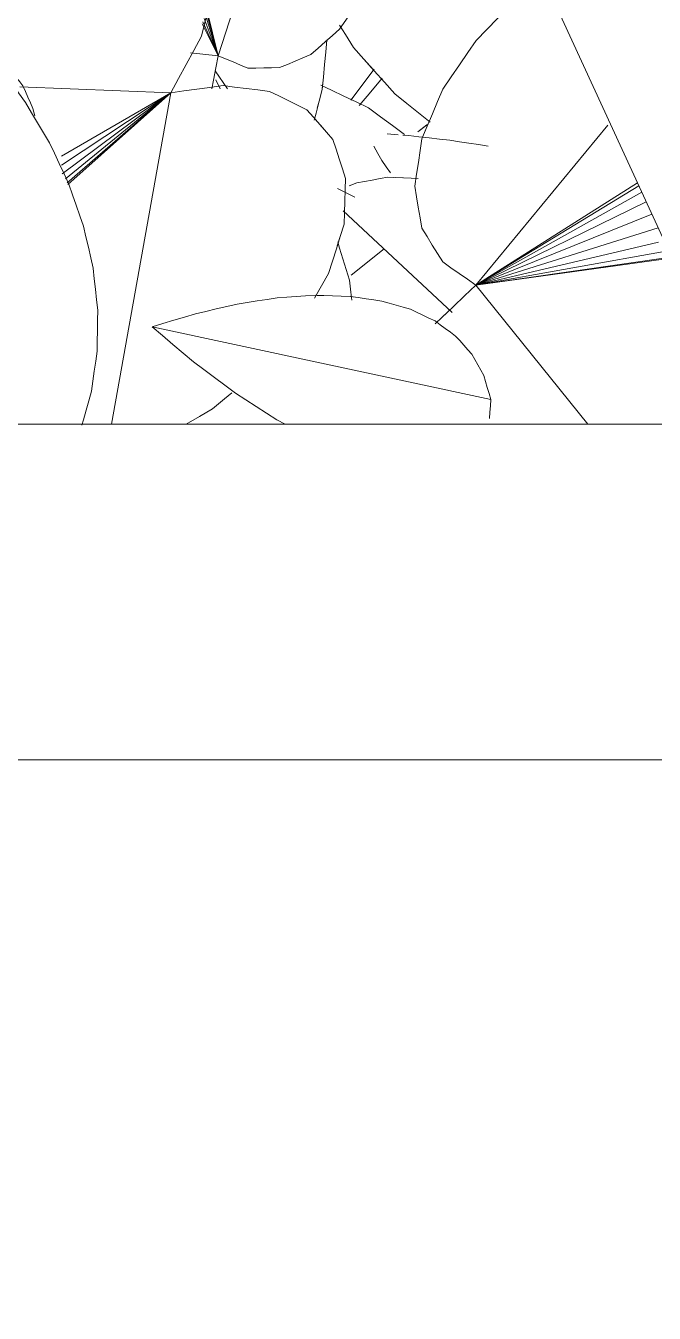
# Model space of a CAD drawing. Header units: metres. Extents: x -18.34 to -13.25, y -25.49 to -16.26.
# Drawn here: x -17.9179 to -17.8563, y -21.4554 to -21.3294 of the extents above; entities that cross this region are included whole.
import ezdxf

# ---------------------------------------------------------------- set-up
doc = ezdxf.new("R2010")
doc.units = ezdxf.units.M
for name, color, linetype, lineweight in [('Importações nas famílias', 7, 'Continuous', 5), ('Padrão de superfície', 7, 'Continuous', 5), ('Quadro estrutural', 7, 'Continuous', 5), ('Telhados', 7, 'Continuous', 5), ('Vegetação', 7, 'Continuous', 5)]:
    doc.layers.add(name, color=color, linetype=linetype, lineweight=lineweight)

# ---------------------------------------------------------------- blocks, each defined once
blk = doc.blocks.new('Planta_pergolado_12200 - plantas pergolado_skp_Component_12-V9-Pavimento 02 - Executivo')
at = {"layer": 'Importações nas famílias', "color": 9, "flags": 128}
blk.add_lwpolyline([(0.20159, 0.16099), (0.20076, 0.1613), (0.19994, 0.16161)], dxfattribs=at)
blk = doc.blocks.new('Planta_pergolado_12200 - plantas pergolado_skp_Component_16-V11-Pavimento 02 - Executivo')
blk.add_blockref('Planta_pergolado_12200 - plantas pergolado_skp_Component_12-V9-Pavimento 02 - Executivo', (0, 0))
blk = doc.blocks.new('Planta_pergolado_12200 - plantas pergolado_skp_Component_12-V2528-Pavimento 02 - Executivo')
at = {"layer": 'Importações nas famílias', "color": 9}
blk.add_line((0.15629, 0.13385), (0.155474, 0.133873), dxfattribs=at)
blk = doc.blocks.new('Planta_pergolado_12200 - plantas pergolado_skp_Component_17-V79-Pavimento 02 - Executivo')
at = {"layer": 'Importações nas famílias', "color": 9, "flags": 128}
for points in [[(0.155979, 0.128316), (0.156032, 0.127249), (0.156089, 0.126113)], [(0.156089, 0.126113), (0.155958, 0.124994), (0.155865, 0.124206)]]:
    blk.add_lwpolyline(points, dxfattribs=at)
blk = doc.blocks.new('Planta_pergolado_12200 - plantas pergolado_skp_Component_16-V2529-Pavimento 02 - Executivo')
for name in ['Planta_pergolado_12200 - plantas pergolado_skp_Component_12-V2528-Pavimento 02 - Executivo', 'Planta_pergolado_12200 - plantas pergolado_skp_Component_17-V79-Pavimento 02 - Executivo']:
    blk.add_blockref(name, (0, 0))
blk = doc.blocks.new('Planta_pergolado_12200 - plantas pergolado_skp_Component_12-V1438-Pavimento 02 - Executivo')
at = {"layer": 'Importações nas famílias', "color": 9}
for p, q in [((0.15629, 0.13385), (0.155404, 0.133875)), ((0.155869, 0.129179), (0.156581, 0.129327)), ((0.158669, 0.128992), (0.155917, 0.1283))]:
    blk.add_line(p, q, dxfattribs=at)
at = {"layer": 'Importações nas famílias', "color": 9, "flags": 128}
blk.add_lwpolyline([(0.156581, 0.129327), (0.157538, 0.12951), (0.158419, 0.129678)], dxfattribs=at)
blk = doc.blocks.new('Planta_pergolado_12200 - plantas pergolado_skp_Component_17-V2533-Pavimento 02 - Executivo')
at = {"layer": 'Importações nas famílias', "color": 9}
for p, q in [((0.142877, 0.116381), (0.144746, 0.125476)), ((0.140402, 0.119895), (0.14021, 0.121354)), ((0.140394, 0.121489), (0.140593, 0.119738)), ((0.139993, 0.120233), (0.139848, 0.121087))]:
    blk.add_line(p, q, dxfattribs=at)
at = {"layer": 'Importações nas famílias', "color": 9, "flags": 128}
for points in [[(0.155141, 0.133875), (0.155382, 0.132801), (0.155622, 0.131728), (0.155863, 0.130654)], [(0.155863, 0.130654), (0.155919, 0.129519), (0.155976, 0.128384), (0.156032, 0.127249), (0.156089, 0.126113)], [(0.156089, 0.126113), (0.155958, 0.124994), (0.155865, 0.124206)]]:
    blk.add_lwpolyline(points, dxfattribs=at)
blk = doc.blocks.new('Planta_pergolado_12200 - plantas pergolado_skp_Component_16-V2534-Pavimento 02 - Executivo')
for name in ['Planta_pergolado_12200 - plantas pergolado_skp_Component_17-V2533-Pavimento 02 - Executivo', 'Planta_pergolado_12200 - plantas pergolado_skp_Component_12-V1438-Pavimento 02 - Executivo']:
    blk.add_blockref(name, (0, 0))
blk = doc.blocks.new('Planta_pergolado_12200 - plantas pergolado_skp_-V2541-Pavimento 02 - Executivo')
for name in ['Planta_pergolado_12200 - plantas pergolado_skp_Component_16-V2534-Pavimento 02 - Executivo', 'Planta_pergolado_12200 - plantas pergolado_skp_Component_16-V2529-Pavimento 02 - Executivo']:
    blk.add_blockref(name, (0, 0))
blk = doc.blocks.new('Planta_pergolado_12200 - plantas pergolado_skp_-V2542-Pavimento 02 - Executivo')
at = {"xscale": 1.254472261797389, "yscale": 1.254472261797389, "zscale": 1.254472261797389, "rotation": 44.99999999999149}
blk.add_blockref('Planta_pergolado_12200 - plantas pergolado_skp_-V2541-Pavimento 02 - Executivo', (0.10194, -0.10235), dxfattribs=at)
blk.add_blockref('Planta_pergolado_12200 - plantas pergolado_skp_Component_16-V11-Pavimento 02 - Executivo', (-0.073, 0))
blk = doc.blocks.new('Planta_pergolado_12200 - plantas pergolado_skp_-V2576-Pavimento 02 - Executivo')
at = {"rotation": 89.9999999999999}
blk.add_blockref('Planta_pergolado_12200 - plantas pergolado_skp_-V2542-Pavimento 02 - Executivo', (0.27404, 0.01573), dxfattribs=at)
blk = doc.blocks.new('Planta_pergolado_12200 - plantas pergolado_skp_Component_12-V2593-Pavimento 02 - Executivo')
at = {"layer": 'Importações nas famílias', "color": 9}
for p, q in [((0.2023, 0.07403), (0.20286, 0.07405)), ((0.20329, 0.07406), (0.20428, 0.07409))]:
    blk.add_line(p, q, dxfattribs=at)
at = {"layer": 'Importações nas famílias', "color": 9, "flags": 128}
for points in [[(0.2045, 0.07656), (0.20404, 0.07709), (0.20359, 0.07762)], [(0.20538, 0.07535), (0.20494, 0.07596), (0.2045, 0.07656)], [(0.20074, 0.07404), (0.20136, 0.07404), (0.2023, 0.07403)]]:
    blk.add_lwpolyline(points, dxfattribs=at)
blk = doc.blocks.new('Planta_pergolado_12200 - plantas pergolado_skp_Component_16-V2594-Pavimento 02 - Executivo')
blk.add_blockref('Planta_pergolado_12200 - plantas pergolado_skp_Component_12-V2593-Pavimento 02 - Executivo', (0, 0))
blk = doc.blocks.new('Planta_pergolado_12200 - plantas pergolado_skp_Component_12-V12-Pavimento 02 - Executivo')
at = {"layer": 'Importações nas famílias', "color": 9, "flags": 128}
for points in [[(0.19497, 0.07421), (0.19586, 0.07417), (0.19674, 0.07413), (0.19763, 0.07409), (0.19852, 0.07405)], [(0.19852, 0.07405), (0.19946, 0.07405), (0.20041, 0.07404), (0.20136, 0.07404), (0.2023, 0.07403)]]:
    blk.add_lwpolyline(points, dxfattribs=at)
blk = doc.blocks.new('Planta_pergolado_12200 - plantas pergolado_skp_Component_16-V14-Pavimento 02 - Executivo')
blk.add_blockref('Planta_pergolado_12200 - plantas pergolado_skp_Component_12-V12-Pavimento 02 - Executivo', (0, 0))
blk = doc.blocks.new('Planta_pergolado_12200 - plantas pergolado_skp_Component_17-V2597-Pavimento 02 - Executivo')
at = {"layer": 'Importações nas famílias', "color": 9}
blk.add_line((0.165652, 0.048161), (0.162579, 0.048161), dxfattribs=at)
at = {"layer": 'Importações nas famílias', "color": 9, "flags": 128}
for points in [[(0.157008, 0.039437), (0.156732, 0.040489), (0.156456, 0.041541), (0.156181, 0.042593)], [(0.158692, 0.035968), (0.158323, 0.036727), (0.157885, 0.03763), (0.157446, 0.038533), (0.157008, 0.039437)]]:
    blk.add_lwpolyline(points, dxfattribs=at)
blk = doc.blocks.new('Planta_pergolado_12200 - plantas pergolado_skp_Component_16-V2598-Pavimento 02 - Executivo')
blk.add_blockref('Planta_pergolado_12200 - plantas pergolado_skp_Component_17-V2597-Pavimento 02 - Executivo', (0, 0))
blk = doc.blocks.new('Planta_pergolado_12200 - plantas pergolado_skp_-V2602-Pavimento 02 - Executivo')
blk.add_blockref('Planta_pergolado_12200 - plantas pergolado_skp_Component_16-V2598-Pavimento 02 - Executivo', (0, 0))
blk = doc.blocks.new('Planta_pergolado_12200 - plantas pergolado_skp_-V2603-Pavimento 02 - Executivo')
at = {"xscale": 1.254472261797389, "yscale": 1.254472261797389, "zscale": 1.254472261797389, "rotation": 44.99999999999149}
blk.add_blockref('Planta_pergolado_12200 - plantas pergolado_skp_-V2602-Pavimento 02 - Executivo', (0.10194, -0.10235), dxfattribs=at)
for name in ['Planta_pergolado_12200 - plantas pergolado_skp_Component_16-V2594-Pavimento 02 - Executivo', 'Planta_pergolado_12200 - plantas pergolado_skp_Component_16-V14-Pavimento 02 - Executivo']:
    blk.add_blockref(name, (0, 0))
blk = doc.blocks.new('Planta_pergolado_12200 - plantas pergolado_skp_-V2622-Pavimento 02 - Executivo')
at = {"rotation": 89.9999999999999}
blk.add_blockref('Planta_pergolado_12200 - plantas pergolado_skp_-V2603-Pavimento 02 - Executivo', (0.27404, 0.01573), dxfattribs=at)
blk = doc.blocks.new('Planta_pergolado_12200 - plantas pergolado_skp_Component_17-V2707-Pavimento 02 - Executivo')
at = {"layer": 'Importações nas famílias', "color": 9}
blk.add_line((0.1555, 0.13819), (0.1542, 0.13669), dxfattribs=at)
at = {"layer": 'Importações nas famílias', "color": 9, "flags": 128}
for points in [[(0.14557, 0.13756), (0.14558, 0.1387), (0.1456, 0.13984), (0.14562, 0.14098), (0.14564, 0.14212)], [(0.146, 0.13468), (0.1459, 0.13535), (0.14573, 0.13646), (0.14557, 0.13756)], [(0.14119, 0.12046), (0.1416, 0.1214), (0.14201, 0.12234), (0.14241, 0.12328), (0.14265, 0.12383)], [(0.14078, 0.11865), (0.14095, 0.11939), (0.14119, 0.12046)]]:
    blk.add_lwpolyline(points, dxfattribs=at)
blk = doc.blocks.new('Planta_pergolado_12200 - plantas pergolado_skp_Component_16-V2708-Pavimento 02 - Executivo')
blk.add_blockref('Planta_pergolado_12200 - plantas pergolado_skp_Component_17-V2707-Pavimento 02 - Executivo', (0, 0))
blk = doc.blocks.new('Planta_pergolado_12200 - plantas pergolado_skp_Component_12-V310-Pavimento 02 - Executivo')
at = {"layer": 'Importações nas famílias', "color": 9}
for p, q in [((0.14217, 0.12905), (0.1415, 0.1294)), ((0.13152, 0.11853), (0.14245, 0.12672))]:
    blk.add_line(p, q, dxfattribs=at)
at = {"layer": 'Importações nas famílias', "color": 9, "flags": 128}
for points in [[(0.13872, 0.13021), (0.13801, 0.13026), (0.1373, 0.13031), (0.13659, 0.13036), (0.13593, 0.13041)], [(0.1415, 0.1294), (0.1408, 0.1296), (0.14011, 0.1298), (0.13941, 0.13001), (0.13872, 0.13021)]]:
    blk.add_lwpolyline(points, dxfattribs=at)
blk = doc.blocks.new('Planta_pergolado_12200 - plantas pergolado_skp_Component_17-V2712-Pavimento 02 - Executivo')
at = {"layer": 'Importações nas famílias', "color": 9}
for p, q in [((0.15265, 0.15287), (0.15538, 0.13959)), ((0.15538, 0.13959), (0.15683, 0.14355)), ((0.15538, 0.13959), (0.15687, 0.1434)), ((0.15693, 0.14317), (0.15538, 0.13959)), ((0.15702, 0.14286), (0.15538, 0.13959)), ((0.15711, 0.14253), (0.15538, 0.13959)), ((0.15716, 0.14234), (0.15538, 0.13959)), ((0.15792, 0.13959), (0.15538, 0.13959))]:
    blk.add_line(p, q, dxfattribs=at)
at = {"layer": 'Importações nas famílias', "color": 9, "flags": 128}
for points in [[(0.14458, 0.14322), (0.14411, 0.14409), (0.14365, 0.14495), (0.14318, 0.14582), (0.14271, 0.14669)], [(0.14696, 0.14064), (0.14636, 0.14129), (0.14577, 0.14193), (0.14518, 0.14258), (0.14458, 0.14322)], [(0.14967, 0.13912), (0.14899, 0.1395), (0.14832, 0.13988), (0.14764, 0.14026), (0.14696, 0.14064)], [(0.15538, 0.13959), (0.15467, 0.13939), (0.15396, 0.13918), (0.15326, 0.13897), (0.15255, 0.13876)], [(0.15564, 0.13651), (0.15557, 0.13734), (0.15547, 0.13847), (0.15538, 0.13959)], [(0.15255, 0.13876), (0.15183, 0.13885), (0.15111, 0.13894), (0.15039, 0.13903), (0.14967, 0.13912)]]:
    blk.add_lwpolyline(points, dxfattribs=at)
blk = doc.blocks.new('Planta_pergolado_12200 - plantas pergolado_skp_Component_16-V2713-Pavimento 02 - Executivo')
for name in ['Planta_pergolado_12200 - plantas pergolado_skp_Component_17-V2712-Pavimento 02 - Executivo', 'Planta_pergolado_12200 - plantas pergolado_skp_Component_12-V310-Pavimento 02 - Executivo']:
    blk.add_blockref(name, (0, 0))
blk = doc.blocks.new('Planta_pergolado_12200 - plantas pergolado_skp_Component_12-V2722-Pavimento 02 - Executivo')
at = {"layer": 'Importações nas famílias', "color": 9}
blk.add_line((0.14217, 0.12905), (0.1415, 0.1294), dxfattribs=at)
at = {"layer": 'Importações nas famílias', "color": 9, "flags": 128}
for points in [[(0.1373, 0.13031), (0.13659, 0.13036), (0.13593, 0.13041)], [(0.13872, 0.13021), (0.13801, 0.13026), (0.13737, 0.1303)], [(0.1415, 0.1294), (0.1408, 0.1296), (0.14011, 0.1298), (0.13941, 0.13001), (0.13872, 0.13021)]]:
    blk.add_lwpolyline(points, dxfattribs=at)
blk = doc.blocks.new('Planta_pergolado_12200 - plantas pergolado_skp_Component_17-V2725-Pavimento 02 - Executivo')
at = {"layer": 'Importações nas famílias', "color": 9, "flags": 128}
for points in [[(0.14458, 0.14322), (0.14411, 0.14409), (0.14365, 0.14495), (0.14318, 0.14582), (0.14271, 0.14669)], [(0.14696, 0.14064), (0.14636, 0.14129), (0.14577, 0.14193), (0.14518, 0.14258), (0.14458, 0.14322)], [(0.14967, 0.13912), (0.14899, 0.1395), (0.14832, 0.13988), (0.14764, 0.14026), (0.14696, 0.14064)], [(0.15255, 0.13876), (0.15183, 0.13885), (0.15111, 0.13894), (0.15039, 0.13903), (0.14967, 0.13912)], [(0.15396, 0.13918), (0.15326, 0.13897), (0.15255, 0.13876)]]:
    blk.add_lwpolyline(points, dxfattribs=at)
blk = doc.blocks.new('Planta_pergolado_12200 - plantas pergolado_skp_Component_16-V2726-Pavimento 02 - Executivo')
for name in ['Planta_pergolado_12200 - plantas pergolado_skp_Component_17-V2725-Pavimento 02 - Executivo', 'Planta_pergolado_12200 - plantas pergolado_skp_Component_12-V2722-Pavimento 02 - Executivo']:
    blk.add_blockref(name, (0, 0))
blk = doc.blocks.new('Planta_pergolado_12200 - plantas pergolado_skp_Component_17-V2732-Pavimento 02 - Executivo')
at = {"layer": 'Importações nas famílias', "color": 9}
blk.add_line((0.146, 0.13468), (0.1459, 0.13535), dxfattribs=at)
at = {"layer": 'Importações nas famílias', "color": 9, "flags": 128}
for points in [[(0.14557, 0.13756), (0.14558, 0.1387), (0.1456, 0.13984), (0.14562, 0.14098), (0.14564, 0.14212)], [(0.14583, 0.1358), (0.14573, 0.13646), (0.14557, 0.13756)], [(0.14119, 0.12046), (0.1416, 0.1214), (0.14201, 0.12234), (0.14241, 0.12328), (0.14265, 0.12383)], [(0.14078, 0.11865), (0.14095, 0.11939), (0.14119, 0.12046)]]:
    blk.add_lwpolyline(points, dxfattribs=at)
blk = doc.blocks.new('Planta_pergolado_12200 - plantas pergolado_skp_Component_16-V2733-Pavimento 02 - Executivo')
blk.add_blockref('Planta_pergolado_12200 - plantas pergolado_skp_Component_17-V2732-Pavimento 02 - Executivo', (0, 0))
blk = doc.blocks.new('Planta_pergolado_12200 - plantas pergolado_skp_Component_17-V2734-Pavimento 02 - Executivo')
at = {"layer": 'Importações nas famílias', "color": 9}
for p, q in [((0.18967, 0.14612), (0.19007, 0.14549)), ((0.19007, 0.14549), (0.19043, 0.14443)), ((0.15486, 0.13661), (0.15537, 0.13739))]:
    blk.add_line(p, q, dxfattribs=at)
blk = doc.blocks.new('Planta_pergolado_12200 - plantas pergolado_skp_Component_16-V2735-Pavimento 02 - Executivo')
blk.add_blockref('Planta_pergolado_12200 - plantas pergolado_skp_Component_17-V2734-Pavimento 02 - Executivo', (0, 0))
blk = doc.blocks.new('Planta_pergolado_12200 - plantas pergolado_skp_Component_17-V1635-Pavimento 02 - Executivo')
at = {"layer": 'Importações nas famílias', "color": 9}
blk.add_line((0.15486, 0.13661), (0.15537, 0.13739), dxfattribs=at)
blk = doc.blocks.new('Planta_pergolado_12200 - plantas pergolado_skp_Component_16-V1637-Pavimento 02 - Executivo')
blk.add_blockref('Planta_pergolado_12200 - plantas pergolado_skp_Component_17-V1635-Pavimento 02 - Executivo', (0, 0))
blk = doc.blocks.new('Planta_pergolado_12200 - plantas pergolado_skp_Component_12-V351-Pavimento 02 - Executivo')
at = {"layer": 'Importações nas famílias', "color": 9}
blk.add_line((0.166262, 0.130901), (0.128638, 0.121442), dxfattribs=at)
at = {"layer": 'Importações nas famílias', "color": 9, "flags": 128}
for points in [[(0.150091, 0.133637), (0.149217, 0.133468), (0.148343, 0.133298), (0.147469, 0.133129), (0.146595, 0.132959)], [(0.153631, 0.133927), (0.152746, 0.133854), (0.151861, 0.133782), (0.150976, 0.13371), (0.150091, 0.133637)], [(0.157176, 0.133824), (0.15629, 0.13385), (0.155404, 0.133875), (0.154517, 0.133901), (0.153631, 0.133927)], [(0.160687, 0.133331), (0.159809, 0.133454), (0.158932, 0.133578), (0.158054, 0.133701), (0.157176, 0.133824)], [(0.146595, 0.132959), (0.145742, 0.132695), (0.144889, 0.13243), (0.144036, 0.132165), (0.143182, 0.1319)], [(0.164124, 0.132453), (0.163265, 0.132672), (0.162406, 0.132892), (0.161546, 0.133112), (0.160687, 0.133331)], [(0.143182, 0.1319), (0.142359, 0.131543), (0.141537, 0.131186), (0.140714, 0.130829), (0.139891, 0.130472)], [(0.165645, 0.13188), (0.164956, 0.13214), (0.164124, 0.132453)], [(0.139891, 0.130472), (0.139107, 0.130027), (0.138324, 0.129582), (0.13754, 0.129136), (0.136757, 0.128691)], [(0.136757, 0.128691), (0.136021, 0.128162), (0.135286, 0.127633), (0.134551, 0.127104), (0.133815, 0.126576)], [(0.133815, 0.126576), (0.133136, 0.125969), (0.132457, 0.125363), (0.131778, 0.124757), (0.131099, 0.12415)], [(0.131099, 0.12415), (0.130484, 0.123473), (0.129869, 0.122796), (0.129253, 0.122119), (0.128638, 0.121442)]]:
    blk.add_lwpolyline(points, dxfattribs=at)
blk = doc.blocks.new('Planta_pergolado_12200 - plantas pergolado_skp_Component_12-V2736-Pavimento 02 - Executivo')
at = {"layer": 'Importações nas famílias', "color": 9}
for p, q in [((0.154098, 0.09008), (0.134456, 0.106061)), ((0.142462, 0.093205), (0.143093, 0.092939))]:
    blk.add_line(p, q, dxfattribs=at)
at = {"layer": 'Importações nas famílias', "color": 9, "flags": 128}
for points in [[(0.136148, 0.106744), (0.135725, 0.106573), (0.135302, 0.106403), (0.134879, 0.106232), (0.134456, 0.106061)], [(0.137895, 0.107041), (0.137459, 0.106967), (0.137022, 0.106893), (0.136585, 0.106818), (0.136148, 0.106744)], [(0.139678, 0.106947), (0.139232, 0.10697), (0.138787, 0.106994), (0.138341, 0.107017), (0.137895, 0.107041)], [(0.141477, 0.106463), (0.141027, 0.106584), (0.140577, 0.106705), (0.140128, 0.106826), (0.139678, 0.106947)], [(0.143271, 0.105596), (0.142822, 0.105813), (0.142374, 0.10603), (0.141925, 0.106246), (0.141477, 0.106463)], [(0.134456, 0.106061), (0.134114, 0.105739), (0.133771, 0.105417), (0.133429, 0.105095)], [(0.145041, 0.104354), (0.144598, 0.104664), (0.144156, 0.104975), (0.143713, 0.105285), (0.143271, 0.105596)], [(0.146767, 0.102751), (0.146335, 0.103152), (0.145904, 0.103553), (0.145472, 0.103953), (0.145041, 0.104354)], [(0.14843, 0.100806), (0.148014, 0.101292), (0.147599, 0.101779), (0.147183, 0.102265), (0.146767, 0.102751)], [(0.150012, 0.098539), (0.149616, 0.099106), (0.149221, 0.099673), (0.148826, 0.100239), (0.14843, 0.100806)], [(0.151495, 0.095977), (0.151124, 0.096617), (0.150753, 0.097258), (0.150383, 0.097899), (0.150012, 0.098539)], [(0.152862, 0.093147), (0.15252, 0.093854), (0.152178, 0.094562), (0.151836, 0.095269), (0.151495, 0.095977)], [(0.154098, 0.09008), (0.153789, 0.090847), (0.15348, 0.091613), (0.153171, 0.09238), (0.152862, 0.093147)], [(0.143093, 0.092939), (0.143949, 0.092654), (0.144805, 0.092369), (0.14566, 0.092084), (0.146516, 0.091799)], [(0.146516, 0.091799), (0.147441, 0.091559), (0.148365, 0.091318), (0.149289, 0.091078), (0.150214, 0.090838)], [(0.150214, 0.090838), (0.151185, 0.090649), (0.152156, 0.090459), (0.153127, 0.09027), (0.154098, 0.09008)]]:
    blk.add_lwpolyline(points, dxfattribs=at)
blk = doc.blocks.new('Planta_pergolado_12200 - plantas pergolado_skp_Component_17-V2737-Pavimento 02 - Executivo')
at = {"layer": 'Importações nas famílias', "color": 9}
for p, q in [((0.141654, 0.110432), (0.144706, 0.125277)), ((0.141654, 0.110432), (0.139332, 0.12413)), ((0.141654, 0.110432), (0.139826, 0.124255)), ((0.140072, 0.124316), (0.141654, 0.110432)), ((0.141654, 0.110432), (0.136564, 0.123434)), ((0.141654, 0.110432), (0.137623, 0.123701)), ((0.141654, 0.110432), (0.138582, 0.123942)), ((0.141654, 0.110432), (0.134171, 0.122909)), ((0.141654, 0.110432), (0.134241, 0.122928)), ((0.141654, 0.110432), (0.134729, 0.123057)), ((0.141654, 0.110432), (0.135747, 0.122795)), ((0.141654, 0.110432), (0.128611, 0.110432))]:
    blk.add_line(p, q, dxfattribs=at)
at = {"layer": 'Importações nas famílias', "color": 9, "flags": 128}
for points in [[(0.156089, 0.126113), (0.155958, 0.124994), (0.155826, 0.123874), (0.155695, 0.122754), (0.155564, 0.121635)], [(0.155564, 0.121635), (0.155254, 0.120607), (0.154943, 0.119579), (0.154633, 0.118551), (0.154323, 0.117524)], [(0.154323, 0.117524), (0.153855, 0.116658), (0.153387, 0.115792), (0.152919, 0.114926), (0.152452, 0.11406)], [(0.152452, 0.11406), (0.151858, 0.113415), (0.151264, 0.11277), (0.15067, 0.112125), (0.150077, 0.11148)], [(0.150077, 0.11148), (0.149398, 0.1111), (0.148718, 0.11072), (0.148039, 0.11034), (0.14736, 0.10996)], [(0.141654, 0.110432), (0.14156, 0.109303), (0.141466, 0.108174), (0.141372, 0.107045), (0.141314, 0.106349)], [(0.144487, 0.109602), (0.143779, 0.10981), (0.143071, 0.110017), (0.142362, 0.110225), (0.141654, 0.110432)], [(0.14736, 0.10996), (0.146642, 0.10987), (0.145924, 0.109781), (0.145206, 0.109692), (0.144487, 0.109602)]]:
    blk.add_lwpolyline(points, dxfattribs=at)
blk = doc.blocks.new('Planta_pergolado_12200 - plantas pergolado_skp_Component_16-V2738-Pavimento 02 - Executivo')
for name in ['Planta_pergolado_12200 - plantas pergolado_skp_Component_17-V2737-Pavimento 02 - Executivo', 'Planta_pergolado_12200 - plantas pergolado_skp_Component_12-V351-Pavimento 02 - Executivo', 'Planta_pergolado_12200 - plantas pergolado_skp_Component_12-V2736-Pavimento 02 - Executivo']:
    blk.add_blockref(name, (0, 0))
blk = doc.blocks.new('Planta_pergolado_12200 - plantas pergolado_skp_Component_12-V271-Pavimento 02 - Executivo')
at = {"layer": 'Importações nas famílias', "color": 9}
for p, q in [((0.152486, 0.144338), (0.184209, 0.126916)), ((0.186452, 0.129541), (0.186009, 0.130285))]:
    blk.add_line(p, q, dxfattribs=at)
at = {"layer": 'Importações nas famílias', "color": 9, "flags": 128}
for points in [[(0.155929, 0.1448), (0.155068, 0.144684), (0.154207, 0.144569), (0.153347, 0.144453), (0.152486, 0.144338)], [(0.159582, 0.144799), (0.158669, 0.144799), (0.157755, 0.144799), (0.156842, 0.144799), (0.155929, 0.1448)], [(0.16336, 0.144334), (0.162416, 0.14445), (0.161471, 0.144566), (0.160527, 0.144682), (0.159582, 0.144799)], [(0.167175, 0.143418), (0.166221, 0.143647), (0.165267, 0.143876), (0.164314, 0.144105), (0.16336, 0.144334)], [(0.170936, 0.14207), (0.169995, 0.142407), (0.169055, 0.142744), (0.168115, 0.143081), (0.167175, 0.143418)], [(0.174555, 0.140324), (0.17365, 0.140761), (0.172745, 0.141197), (0.17184, 0.141634), (0.170936, 0.14207)], [(0.177948, 0.138219), (0.1771, 0.138746), (0.176251, 0.139272), (0.175403, 0.139798), (0.174555, 0.140324)], [(0.181035, 0.135806), (0.180263, 0.136409), (0.179491, 0.137013), (0.178719, 0.137616), (0.177948, 0.138219)], [(0.183743, 0.13314), (0.183066, 0.133807), (0.182389, 0.134473), (0.181712, 0.13514), (0.181035, 0.135806)], [(0.186009, 0.130285), (0.185442, 0.130999), (0.184876, 0.131713), (0.184309, 0.132427), (0.183743, 0.13314)]]:
    blk.add_lwpolyline(points, dxfattribs=at)
blk = doc.blocks.new('Planta_pergolado_12200 - plantas pergolado_skp_Component_16-V2745-Pavimento 02 - Executivo')
blk.add_blockref('Planta_pergolado_12200 - plantas pergolado_skp_Component_12-V271-Pavimento 02 - Executivo', (0, 0))
blk = doc.blocks.new('Planta_pergolado_12200 - plantas pergolado_skp_Component_12-V2746-Pavimento 02 - Executivo')
at = {"layer": 'Importações nas famílias', "color": 9}
blk.add_line((0.13754, 0.129136), (0.13695, 0.128801), dxfattribs=at)
at = {"layer": 'Importações nas famílias', "color": 9, "flags": 128}
for points in [[(0.157176, 0.133824), (0.15629, 0.13385), (0.155404, 0.133875)], [(0.158932, 0.133578), (0.158054, 0.133701), (0.157176, 0.133824)], [(0.160687, 0.133331), (0.159809, 0.133454), (0.159156, 0.133546)], [(0.163025, 0.132734), (0.162406, 0.132892), (0.161546, 0.133112), (0.160687, 0.133331)]]:
    blk.add_lwpolyline(points, dxfattribs=at)
blk = doc.blocks.new('Planta_pergolado_12200 - plantas pergolado_skp_Component_12-V2747-Pavimento 02 - Executivo')
at = {"layer": 'Importações nas famílias', "color": 9}
blk.add_line((0.141477, 0.106463), (0.141027, 0.106584), dxfattribs=at)
at = {"layer": 'Importações nas famílias', "color": 9, "flags": 128}
for points in [[(0.143271, 0.105596), (0.142822, 0.105813), (0.142374, 0.10603), (0.141925, 0.106246), (0.141477, 0.106463)], [(0.145041, 0.104354), (0.144598, 0.104664), (0.144156, 0.104975), (0.143713, 0.105285), (0.143271, 0.105596)], [(0.146767, 0.102751), (0.146335, 0.103152), (0.145904, 0.103553), (0.145472, 0.103953), (0.145041, 0.104354)], [(0.148326, 0.100928), (0.148014, 0.101292), (0.147599, 0.101779), (0.147183, 0.102265), (0.146767, 0.102751)]]:
    blk.add_lwpolyline(points, dxfattribs=at)
blk = doc.blocks.new('Planta_pergolado_12200 - plantas pergolado_skp_Component_17-V2748-Pavimento 02 - Executivo')
at = {"layer": 'Importações nas famílias', "color": 9, "flags": 128}
for points in [[(0.156089, 0.126113), (0.155958, 0.124994), (0.155826, 0.123874), (0.155695, 0.122754), (0.155564, 0.121635)], [(0.155564, 0.121635), (0.155254, 0.120607), (0.154943, 0.119579), (0.154633, 0.118551), (0.154323, 0.117524)], [(0.154323, 0.117524), (0.153855, 0.116658), (0.153387, 0.115792), (0.152919, 0.114926), (0.152452, 0.11406)], [(0.152452, 0.11406), (0.151858, 0.113415), (0.151264, 0.11277), (0.15067, 0.112125)], [(0.14141, 0.107506), (0.141372, 0.107045), (0.141314, 0.106349)]]:
    blk.add_lwpolyline(points, dxfattribs=at)
blk = doc.blocks.new('Planta_pergolado_12200 - plantas pergolado_skp_Component_16-V2749-Pavimento 02 - Executivo')
for name in ['Planta_pergolado_12200 - plantas pergolado_skp_Component_17-V2748-Pavimento 02 - Executivo', 'Planta_pergolado_12200 - plantas pergolado_skp_Component_12-V2746-Pavimento 02 - Executivo', 'Planta_pergolado_12200 - plantas pergolado_skp_Component_12-V2747-Pavimento 02 - Executivo']:
    blk.add_blockref(name, (0, 0))
blk = doc.blocks.new('Planta_pergolado_12200 - plantas pergolado_skp_Component_12-V2751-Pavimento 02 - Executivo')
at = {"layer": 'Importações nas famílias', "color": 9}
for p, q in [((0.176146, 0.093298), (0.154853, 0.077794)), ((0.171461, 0.093065), (0.171981, 0.093294))]:
    blk.add_line(p, q, dxfattribs=at)
at = {"layer": 'Importações nas famílias', "color": 9, "flags": 128}
for points in [[(0.17265, 0.09314), (0.171803, 0.093021), (0.170956, 0.092902), (0.17011, 0.092784), (0.169263, 0.092665)], [(0.171981, 0.093294), (0.172421, 0.09341), (0.172861, 0.093527), (0.173301, 0.093643), (0.173741, 0.093759)], [(0.176146, 0.093298), (0.175272, 0.093258), (0.174398, 0.093219), (0.173524, 0.093179), (0.17265, 0.09314)], [(0.173741, 0.093759), (0.174091, 0.093759), (0.174441, 0.093759), (0.174791, 0.093759), (0.175141, 0.09376)], [(0.175141, 0.09376), (0.175392, 0.093644), (0.175644, 0.093529)], [(0.169263, 0.092665), (0.168453, 0.092468), (0.167643, 0.092272), (0.166833, 0.092075), (0.166023, 0.091878)], [(0.166023, 0.091878), (0.165259, 0.091606), (0.164495, 0.091333), (0.16373, 0.091061), (0.162966, 0.090788)], [(0.162966, 0.090788), (0.162256, 0.090443), (0.161546, 0.090098), (0.160837, 0.089752), (0.160127, 0.089407)], [(0.160127, 0.089407), (0.159479, 0.088993), (0.158831, 0.088579), (0.158184, 0.088165), (0.157536, 0.08775)], [(0.157536, 0.08775), (0.156957, 0.087272), (0.156379, 0.086793), (0.155801, 0.086315), (0.155222, 0.085836)], [(0.155222, 0.085836), (0.15472, 0.085299), (0.154217, 0.084761), (0.153715, 0.084224), (0.153212, 0.083686)], [(0.153212, 0.083686), (0.152791, 0.083096), (0.15237, 0.082505), (0.151948, 0.081915), (0.151709, 0.081578)]]:
    blk.add_lwpolyline(points, dxfattribs=at)
blk = doc.blocks.new('Planta_pergolado_12200 - plantas pergolado_skp_Component_17-V2752-Pavimento 02 - Executivo')
at = {"layer": 'Importações nas famílias', "color": 9}
for p, q in [((0.166568, 0.101861), (0.150416, 0.083313)), ((0.166057, 0.091799), (0.166568, 0.101861)), ((0.166183, 0.091836), (0.166568, 0.101861)), ((0.166487, 0.091927), (0.166568, 0.101861)), ((0.166568, 0.101861), (0.173818, 0.093535)), ((0.167959, 0.092727), (0.166568, 0.101861)), ((0.167447, 0.092316), (0.166568, 0.101861)), ((0.166928, 0.091972), (0.166568, 0.101861))]:
    blk.add_line(p, q, dxfattribs=at)
at = {"layer": 'Importações nas famílias', "color": 9, "flags": 128}
for points in [[(0.168383, 0.10619), (0.169016, 0.107018), (0.169648, 0.107846), (0.170281, 0.108675), (0.170914, 0.109503)], [(0.153681, 0.107895), (0.154381, 0.108161), (0.155082, 0.108427), (0.155783, 0.108692), (0.156483, 0.108958)], [(0.156483, 0.108958), (0.157203, 0.108928), (0.157923, 0.108899), (0.158644, 0.108869), (0.159364, 0.108839)], [(0.159364, 0.108839), (0.160055, 0.108516), (0.160745, 0.108192), (0.161436, 0.107869), (0.162127, 0.107545)], [(0.151148, 0.105721), (0.151782, 0.106265), (0.152415, 0.106808), (0.153048, 0.107351), (0.153681, 0.107895)], [(0.162127, 0.107545), (0.162741, 0.10695), (0.163355, 0.106355), (0.16397, 0.10576), (0.164584, 0.105165)], [(0.149058, 0.102586), (0.149581, 0.10337), (0.150103, 0.104154), (0.150626, 0.104938), (0.151148, 0.105721)], [(0.166568, 0.101861), (0.167021, 0.102943), (0.167475, 0.104025), (0.167929, 0.105108), (0.168383, 0.10619)], [(0.164584, 0.105165), (0.16508, 0.104339), (0.165576, 0.103513), (0.166072, 0.102687), (0.166568, 0.101861)], [(0.148305, 0.100644), (0.148682, 0.101615), (0.149058, 0.102586)], [(0.146659, 0.089782), (0.146677, 0.09092), (0.146689, 0.091616)], [(0.146995, 0.087567), (0.146827, 0.088674), (0.146659, 0.089782)]]:
    blk.add_lwpolyline(points, dxfattribs=at)
blk = doc.blocks.new('Planta_pergolado_12200 - plantas pergolado_skp_Component_16-V2753-Pavimento 02 - Executivo')
for name in ['Planta_pergolado_12200 - plantas pergolado_skp_Component_17-V2752-Pavimento 02 - Executivo', 'Planta_pergolado_12200 - plantas pergolado_skp_Component_12-V2751-Pavimento 02 - Executivo']:
    blk.add_blockref(name, (0, 0))
blk = doc.blocks.new('Planta_pergolado_12200 - plantas pergolado_skp_-V2762-Pavimento 02 - Executivo')
for name in ['Planta_pergolado_12200 - plantas pergolado_skp_Component_16-V2738-Pavimento 02 - Executivo', 'Planta_pergolado_12200 - plantas pergolado_skp_Component_16-V2749-Pavimento 02 - Executivo', 'Planta_pergolado_12200 - plantas pergolado_skp_Component_16-V2745-Pavimento 02 - Executivo', 'Planta_pergolado_12200 - plantas pergolado_skp_Component_16-V2753-Pavimento 02 - Executivo']:
    blk.add_blockref(name, (0, 0))
blk = doc.blocks.new('Planta_pergolado_12200 - plantas pergolado_skp_-V2763-Pavimento 02 - Executivo')
at = {"xscale": 1.254472261797389, "yscale": 1.254472261797389, "zscale": 1.254472261797389, "rotation": 44.99999999999149}
blk.add_blockref('Planta_pergolado_12200 - plantas pergolado_skp_-V2762-Pavimento 02 - Executivo', (0.10194, -0.10235), dxfattribs=at)
for name in ['Planta_pergolado_12200 - plantas pergolado_skp_Component_16-V2713-Pavimento 02 - Executivo', 'Planta_pergolado_12200 - plantas pergolado_skp_Component_16-V2726-Pavimento 02 - Executivo', 'Planta_pergolado_12200 - plantas pergolado_skp_Component_16-V2735-Pavimento 02 - Executivo', 'Planta_pergolado_12200 - plantas pergolado_skp_Component_16-V2708-Pavimento 02 - Executivo', 'Planta_pergolado_12200 - plantas pergolado_skp_Component_16-V2733-Pavimento 02 - Executivo', 'Planta_pergolado_12200 - plantas pergolado_skp_Component_16-V1637-Pavimento 02 - Executivo']:
    blk.add_blockref(name, (0, 0))
blk = doc.blocks.new('Planta_pergolado_12200 - plantas pergolado_skp_Component_17-V2821-Pavimento 02 - Executivo')
at = {"layer": 'Importações nas famílias', "color": 9, "flags": 128}
blk.add_lwpolyline([(0.14557, 0.13761), (0.14558, 0.1387), (0.1456, 0.13984), (0.14562, 0.14098), (0.14564, 0.14212)], dxfattribs=at)
blk = doc.blocks.new('Planta_pergolado_12200 - plantas pergolado_skp_Component_16-V2822-Pavimento 02 - Executivo')
blk.add_blockref('Planta_pergolado_12200 - plantas pergolado_skp_Component_17-V2821-Pavimento 02 - Executivo', (0, 0))
blk = doc.blocks.new('Planta_pergolado_12200 - plantas pergolado_skp_Component_12-V1824-Pavimento 02 - Executivo')
at = {"layer": 'Importações nas famílias', "color": 9}
for p, q in [((0.13872, 0.13021), (0.13816, 0.13025)), ((0.14217, 0.12905), (0.1415, 0.1294))]:
    blk.add_line(p, q, dxfattribs=at)
at = {"layer": 'Importações nas famílias', "color": 9, "flags": 128}
blk.add_lwpolyline([(0.1415, 0.1294), (0.1408, 0.1296), (0.14011, 0.1298), (0.13941, 0.13001), (0.13872, 0.13021)], dxfattribs=at)
blk = doc.blocks.new('Planta_pergolado_12200 - plantas pergolado_skp_Component_17-V2824-Pavimento 02 - Executivo')
at = {"layer": 'Importações nas famílias', "color": 9}
blk.add_line((0.14174, 0.16235), (0.14189, 0.16304), dxfattribs=at)
at = {"layer": 'Importações nas famílias', "color": 9, "flags": 128}
for points in [[(0.14117, 0.15982), (0.14141, 0.16089), (0.14165, 0.16196)], [(0.14095, 0.15528), (0.141, 0.15641), (0.14106, 0.15755), (0.14111, 0.15868), (0.14117, 0.15982)], [(0.14147, 0.1508), (0.14134, 0.15192), (0.14121, 0.15304), (0.14108, 0.15416), (0.14095, 0.15528)], [(0.14209, 0.14874), (0.14178, 0.14977), (0.14147, 0.1508)], [(0.14271, 0.14669), (0.1424, 0.14771), (0.14217, 0.14847)], [(0.14458, 0.14322), (0.14411, 0.14409), (0.14365, 0.14495), (0.14318, 0.14582), (0.14271, 0.14669)], [(0.14577, 0.14193), (0.14518, 0.14258), (0.14458, 0.14322)]]:
    blk.add_lwpolyline(points, dxfattribs=at)
blk = doc.blocks.new('Planta_pergolado_12200 - plantas pergolado_skp_Component_16-V2825-Pavimento 02 - Executivo')
for name in ['Planta_pergolado_12200 - plantas pergolado_skp_Component_17-V2824-Pavimento 02 - Executivo', 'Planta_pergolado_12200 - plantas pergolado_skp_Component_12-V1824-Pavimento 02 - Executivo']:
    blk.add_blockref(name, (0, 0))
blk = doc.blocks.new('Planta_pergolado_12200 - plantas pergolado_skp_Component_12-V463-Pavimento 02 - Executivo')
at = {"layer": 'Importações nas famílias', "color": 9}
blk.add_line((0.13023, 0.16222), (0.13006, 0.1617), dxfattribs=at)
blk = doc.blocks.new('Planta_pergolado_12200 - plantas pergolado_skp_Component_16-V2828-Pavimento 02 - Executivo')
for name in ['Planta_pergolado_12200 - plantas pergolado_skp_Component_17-V2824-Pavimento 02 - Executivo', 'Planta_pergolado_12200 - plantas pergolado_skp_Component_12-V463-Pavimento 02 - Executivo', 'Planta_pergolado_12200 - plantas pergolado_skp_Component_12-V1824-Pavimento 02 - Executivo']:
    blk.add_blockref(name, (0, 0))
blk = doc.blocks.new('Planta_pergolado_12200 - plantas pergolado_skp_Component_12-V2830-Pavimento 02 - Executivo')
at = {"layer": 'Importações nas famílias', "color": 9}
blk.add_line((0.141477, 0.106463), (0.141027, 0.106584), dxfattribs=at)
at = {"layer": 'Importações nas famílias', "color": 9, "flags": 128}
for points in [[(0.143271, 0.105596), (0.142822, 0.105813), (0.142374, 0.10603), (0.141925, 0.106246), (0.141477, 0.106463)], [(0.145041, 0.104354), (0.144598, 0.104664), (0.144156, 0.104975), (0.143713, 0.105285), (0.143271, 0.105596)], [(0.146734, 0.102782), (0.146335, 0.103152), (0.145904, 0.103553), (0.145472, 0.103953), (0.145041, 0.104354)]]:
    blk.add_lwpolyline(points, dxfattribs=at)
blk = doc.blocks.new('Planta_pergolado_12200 - plantas pergolado_skp_Component_17-V2831-Pavimento 02 - Executivo')
at = {"layer": 'Importações nas famílias', "color": 9, "flags": 128}
for points in [[(0.156089, 0.126113), (0.155958, 0.124994), (0.155826, 0.123874), (0.155695, 0.122754), (0.155564, 0.121635)], [(0.155564, 0.121635), (0.155254, 0.120607), (0.154943, 0.119579), (0.154633, 0.118551), (0.154323, 0.117524)], [(0.154323, 0.117524), (0.153855, 0.116658), (0.153387, 0.115792), (0.152919, 0.114926), (0.152504, 0.114157)], [(0.152452, 0.11406), (0.151858, 0.113415), (0.151264, 0.11277), (0.15067, 0.112125)], [(0.14141, 0.107506), (0.141372, 0.107045), (0.141314, 0.106349)]]:
    blk.add_lwpolyline(points, dxfattribs=at)
blk = doc.blocks.new('Planta_pergolado_12200 - plantas pergolado_skp_Component_16-V2832-Pavimento 02 - Executivo')
for name in ['Planta_pergolado_12200 - plantas pergolado_skp_Component_17-V2831-Pavimento 02 - Executivo', 'Planta_pergolado_12200 - plantas pergolado_skp_Component_12-V2830-Pavimento 02 - Executivo']:
    blk.add_blockref(name, (0, 0))
blk = doc.blocks.new('Planta_pergolado_12200 - plantas pergolado_skp_Component_17-V2838-Pavimento 02 - Executivo')
at = {"layer": 'Importações nas famílias', "color": 9, "flags": 128}
for points in [[(0.156089, 0.126113), (0.155958, 0.124994), (0.155826, 0.123874), (0.155695, 0.122754), (0.155564, 0.121635)], [(0.155564, 0.121635), (0.155254, 0.120607), (0.154943, 0.119579), (0.154633, 0.118551), (0.154323, 0.117524)], [(0.154323, 0.117524), (0.153855, 0.116658), (0.153387, 0.115792), (0.152919, 0.114926), (0.152504, 0.114157)], [(0.14141, 0.107506), (0.141372, 0.107045), (0.141314, 0.106349)]]:
    blk.add_lwpolyline(points, dxfattribs=at)
blk = doc.blocks.new('Planta_pergolado_12200 - plantas pergolado_skp_Component_16-V2839-Pavimento 02 - Executivo')
for name in ['Planta_pergolado_12200 - plantas pergolado_skp_Component_17-V2838-Pavimento 02 - Executivo', 'Planta_pergolado_12200 - plantas pergolado_skp_Component_12-V2830-Pavimento 02 - Executivo']:
    blk.add_blockref(name, (0, 0))
blk = doc.blocks.new('Planta_pergolado_12200 - plantas pergolado_skp_Component_17-V2840-Pavimento 02 - Executivo')
at = {"layer": 'Importações nas famílias', "color": 9}
for p, q in [((0.158225, 0.108886), (0.158644, 0.108869)), ((0.153075, 0.107374), (0.153681, 0.107895)), ((0.151148, 0.105721), (0.151782, 0.106265))]:
    blk.add_line(p, q, dxfattribs=at)
at = {"layer": 'Importações nas famílias', "color": 9, "flags": 128}
for points in [[(0.153681, 0.107895), (0.154381, 0.108161), (0.155082, 0.108427), (0.155783, 0.108692), (0.156483, 0.108958)], [(0.156483, 0.108958), (0.157203, 0.108928), (0.157872, 0.108901)], [(0.150223, 0.104333), (0.150626, 0.104938), (0.151148, 0.105721)]]:
    blk.add_lwpolyline(points, dxfattribs=at)
blk = doc.blocks.new('Planta_pergolado_12200 - plantas pergolado_skp_Component_16-V2841-Pavimento 02 - Executivo')
blk.add_blockref('Planta_pergolado_12200 - plantas pergolado_skp_Component_17-V2840-Pavimento 02 - Executivo', (0, 0))
blk = doc.blocks.new('Planta_pergolado_12200 - plantas pergolado_skp_-V2844-Pavimento 02 - Executivo')
for name in ['Planta_pergolado_12200 - plantas pergolado_skp_Component_16-V2832-Pavimento 02 - Executivo', 'Planta_pergolado_12200 - plantas pergolado_skp_Component_16-V2839-Pavimento 02 - Executivo', 'Planta_pergolado_12200 - plantas pergolado_skp_Component_16-V2841-Pavimento 02 - Executivo']:
    blk.add_blockref(name, (0, 0))
blk = doc.blocks.new('Planta_pergolado_12200 - plantas pergolado_skp_-V2845-Pavimento 02 - Executivo')
at = {"xscale": 1.254472261797389, "yscale": 1.254472261797389, "zscale": 1.254472261797389, "rotation": 44.99999999999149}
blk.add_blockref('Planta_pergolado_12200 - plantas pergolado_skp_-V2844-Pavimento 02 - Executivo', (0.10194, -0.10235), dxfattribs=at)
for name in ['Planta_pergolado_12200 - plantas pergolado_skp_Component_16-V2825-Pavimento 02 - Executivo', 'Planta_pergolado_12200 - plantas pergolado_skp_Component_16-V2828-Pavimento 02 - Executivo', 'Planta_pergolado_12200 - plantas pergolado_skp_Component_16-V2822-Pavimento 02 - Executivo']:
    blk.add_blockref(name, (0, 0))
blk = doc.blocks.new('Planta_pergolado_12200 - plantas pergolado_skp_-V2846-Pavimento 02 - Executivo')
at = {"rotation": 89.9999999999999}
for name in ['Planta_pergolado_12200 - plantas pergolado_skp_-V2763-Pavimento 02 - Executivo', 'Planta_pergolado_12200 - plantas pergolado_skp_-V2845-Pavimento 02 - Executivo']:
    blk.add_blockref(name, (0.69625, 0.01573), dxfattribs=at)
blk = doc.blocks.new('Planta_pergolado_12200 - Planta_pergolado_12200-3075656-Pavimento 02 - Executivo')
at = {"xscale": 1.068436298615139, "yscale": 1.068436298615139, "zscale": 1.068436298615139, "rotation": 83.79999999999607}
for name, p in [('Planta_pergolado_12200 - plantas pergolado_skp_-V2576-Pavimento 02 - Executivo', (-0.16709, -0.38397)), ('Planta_pergolado_12200 - plantas pergolado_skp_-V2622-Pavimento 02 - Executivo', (-0.09186, -0.47965))]:
    blk.add_blockref(name, p, dxfattribs=at)
at = {"extrusion": (0, 0, -1), "xscale": 1.068436298615139, "yscale": 1.068436298615139, "zscale": 1.068436298615139, "rotation": 276.200000000004}
blk.add_blockref('Planta_pergolado_12200 - plantas pergolado_skp_-V2846-Pavimento 02 - Executivo', (0.07305, 0.33729), dxfattribs=at)
blk = doc.blocks.new('Tram - Tram-V4295-Pavimento 02 - Executivo')
at = {"layer": 'Quadro estrutural'}
blk.add_line((0, 0.05), (0.98092, 0.05), dxfattribs=at)

msp = doc.modelspace()

# ---------------------------------------------------------------- hatches: boundary and pattern name
at = {"layer": 'Padrão de superfície'}
h = msp.add_hatch(dxfattribs=at)
h.set_pattern_fill('FP_1', color=251, style=0, pattern_type=2)
h.set_pattern_definition([(90, (0.011, -1.833), (-0.3, 2e-17), [])])
h.paths.add_polyline_path([(-16.97066, -24.60124), (-15.065, -24.60124), (-15.065, -23.73124), (-14.265, -23.73124), (-14.265, -24.60124), (-14.115, -24.60124), (-14.115, -21.40124), (-18.235, -21.40124), (-18.235, -24.60124)])

# ---------------------------------------------------------------- linework, layer by layer
at = {"layer": 'Telhados'}
msp.add_line((-18.235, -21.40124), (-14.115, -21.40124), dxfattribs=at)

# ---------------------------------------------------------------- block references
at = {"layer": 'Quadro estrutural'}
msp.add_blockref('Tram - Tram-V4295-Pavimento 02 - Executivo', (-18.21, -21.41839), dxfattribs=at)
at = {"layer": 'Vegetação', "color": 9}
msp.add_blockref('Planta_pergolado_12200 - Planta_pergolado_12200-3075656-Pavimento 02 - Executivo', (-17.58, -21.09809), dxfattribs=at)

doc.saveas('drawing.dxf')
